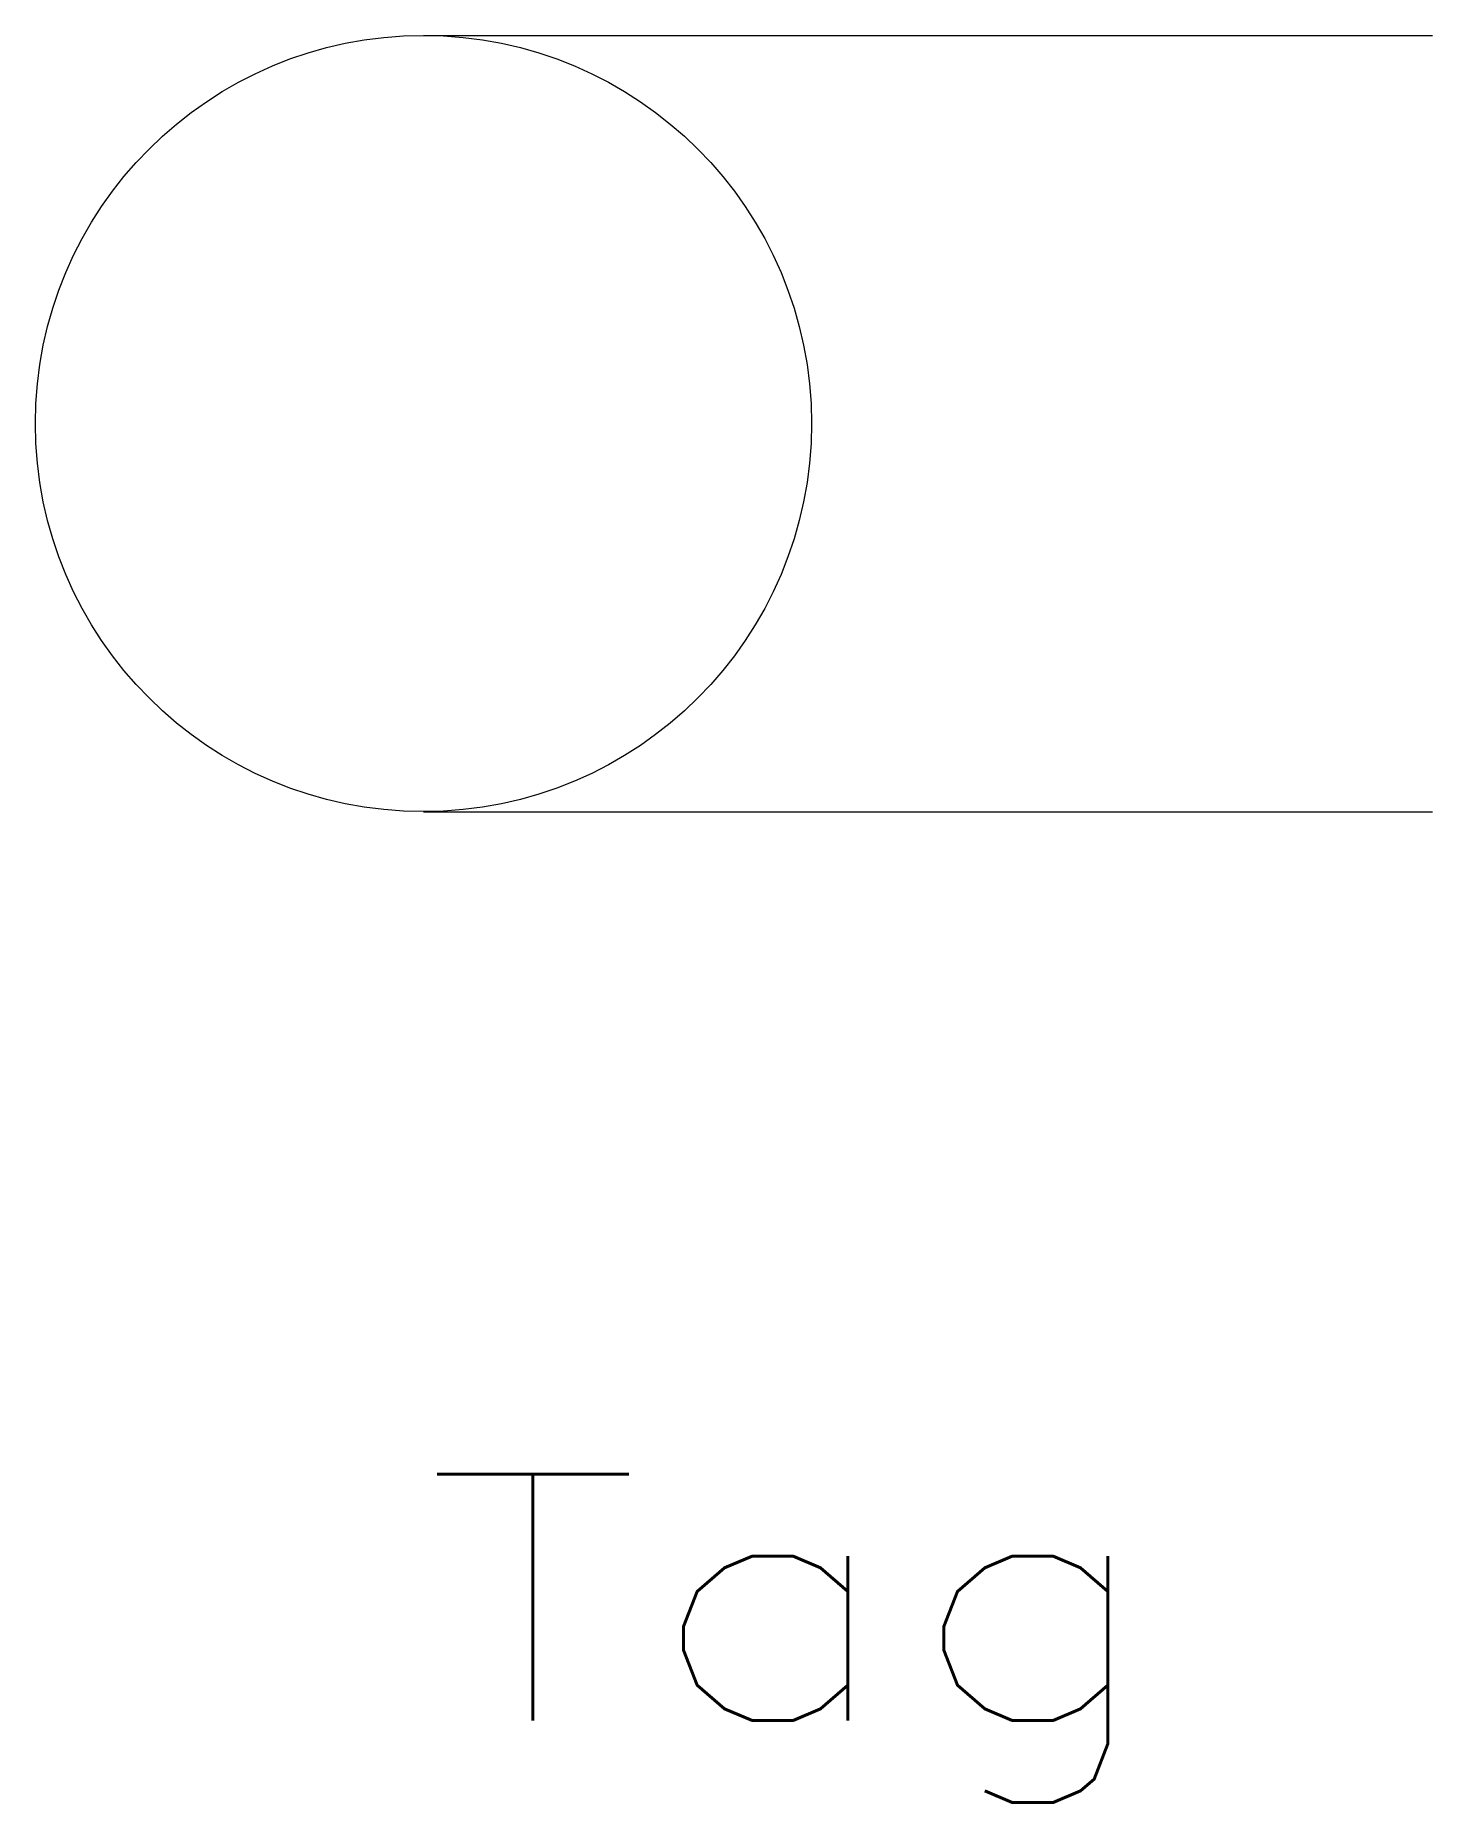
# Model space of a CAD drawing. Header units: inches. Extents: x -2.01 to 5.19, y -7.12 to 1.98.
import ezdxf
from ezdxf.enums import TextEntityAlignment as Align

# ---------------------------------------------------------------- set-up
doc = ezdxf.new("R2010")
doc.units = ezdxf.units.IN
doc.header["$MEASUREMENT"] = 0
doc.layers.get('0').update_dxf_attribs({"lineweight": 0})
doc.styles.add('_TCW_TXTSTY_1', font='TXT.SHX')

msp = doc.modelspace()

# ---------------------------------------------------------------- linework, layer by layer
at = {"linetype": 'Continuous'}
for p, q in [((-0.0083, 1.9834), (5.1928, 1.9834)), ((-0.0083, -2.0174), (5.1928, -2.0174))]:
    msp.add_line(p, q, dxfattribs=at)
msp.add_circle((-0.0083, -0.017), 2, dxfattribs=at)

# ---------------------------------------------------------------- texts
at = {"color": 7, "linetype": 'Continuous', "style": '_TCW_TXTSTY_1', "width": 1.166667}
msp.add_text('Tag', height=1.27002, dxfattribs=at).set_placement((-0.0083, -6.7003), (3.8018, -6.7003), align=Align.FIT)

doc.saveas('drawing.dxf')
